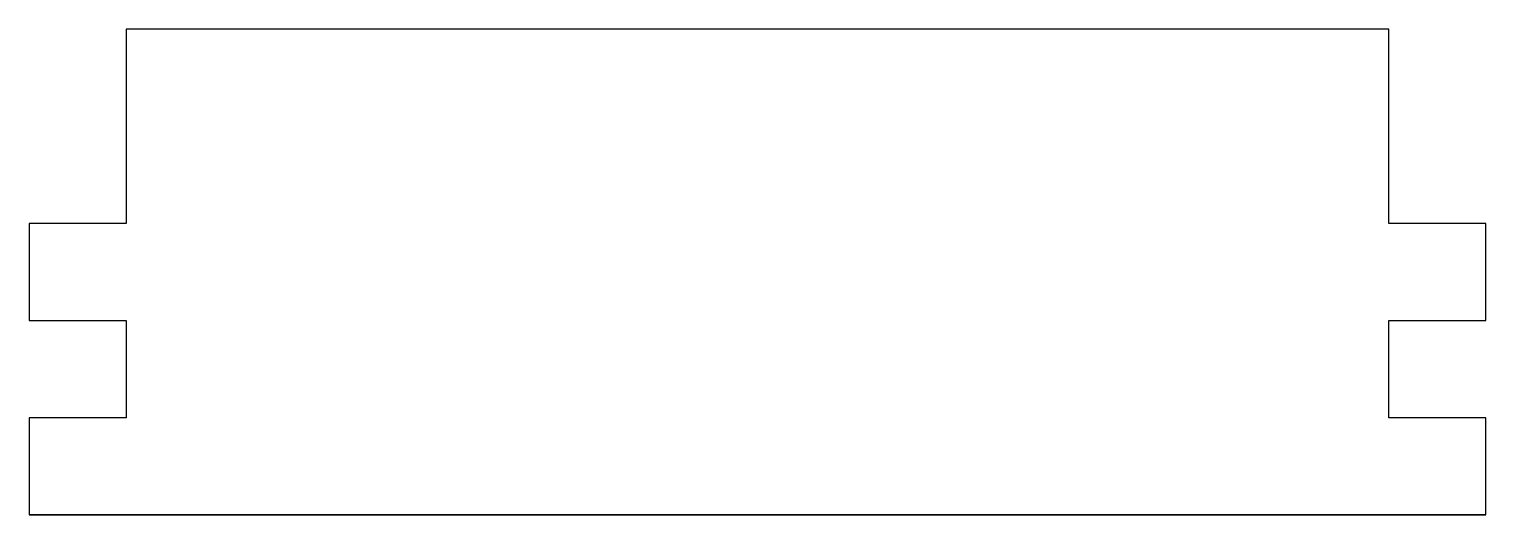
# Model space of a CAD drawing. Header units: millimetres. Extents: x -4 to 56, y 0 to 20.
import ezdxf

# ---------------------------------------------------------------- set-up
doc = ezdxf.new("R2010")
doc.units = ezdxf.units.MM

msp = doc.modelspace()

# ---------------------------------------------------------------- linework, layer by layer
for p, q in [((0, 20), (0, 12)), ((52, 20), (0, 20)), ((52, 20, 4), (0, 20, 4)), ((0, 20, 4), (0, 12, 4)), ((0, 20), (0, 12)), ((0, 20, 4), (0, 12, 4)), ((0, 20), (0, 20, 4)), ((52, 20), (0, 20)), ((0, 20), (0, 20, 4)), ((52, 20, 4), (0, 20, 4)), ((52, 12), (52, 20)), ((52, 12, 4), (52, 20, 4)), ((52, 20), (52, 20, 4)), ((52, 12), (52, 20)), ((52, 20), (52, 20, 4)), ((52, 12, 4), (52, 20, 4)), ((-4, 12), (-4, 8)), ((0, 12), (-4, 12)), ((0, 12, 4), (-4, 12, 4)), ((-4, 12, 4), (-4, 8, 4)), ((-4, 12), (-4, 12, 4)), ((-4, 12), (-4, 8)), ((-4, 12, 4), (-4, 8, 4)), ((0, 12), (-4, 12)), ((-4, 12), (-4, 12, 4)), ((0, 12, 4), (-4, 12, 4)), ((0, 12, 4), (0, 12)), ((0, 12, 4), (0, 12)), ((56, 12), (52, 12)), ((56, 12, 4), (52, 12, 4)), ((52, 12), (52, 12, 4)), ((56, 12), (52, 12)), ((52, 12), (52, 12, 4)), ((56, 12, 4), (52, 12, 4)), ((56, 8), (56, 12)), ((56, 8, 4), (56, 12, 4)), ((56, 12), (56, 12, 4)), ((56, 8), (56, 12)), ((56, 12), (56, 12, 4)), ((56, 8, 4), (56, 12, 4)), ((-4, 8), (0, 8)), ((-4, 8, 4), (0, 8, 4)), ((-4, 8), (0, 8)), ((-4, 8, 4), (0, 8, 4)), ((-4, 8), (-4, 8, 4)), ((-4, 8), (-4, 8, 4)), ((0, 8), (0, 4)), ((0, 8, 4), (0, 4, 4)), ((0, 8), (0, 4)), ((0, 8, 4), (0, 4, 4)), ((0, 8), (0, 8, 4)), ((0, 8), (0, 8, 4)), ((52, 8), (56, 8)), ((52, 4), (52, 8)), ((52, 4, 4), (52, 8, 4)), ((52, 8, 4), (56, 8, 4)), ((52, 4), (52, 8)), ((52, 8, 4), (52, 8)), ((52, 4, 4), (52, 8, 4)), ((52, 8), (56, 8)), ((52, 8, 4), (56, 8, 4)), ((52, 8, 4), (52, 8)), ((56, 8), (56, 8, 4)), ((56, 8), (56, 8, 4)), ((-4, 4), (-4, 0)), ((0, 4), (-4, 4)), ((0, 4, 4), (-4, 4, 4)), ((-4, 4, 4), (-4, 0, 4)), ((-4, 4), (-4, 4, 4)), ((-4, 4), (-4, 0)), ((-4, 4, 4), (-4, 0, 4)), ((0, 4), (-4, 4)), ((-4, 4), (-4, 4, 4)), ((0, 4, 4), (-4, 4, 4)), ((0, 4, 4), (0, 4)), ((0, 4, 4), (0, 4)), ((56, 4), (52, 4)), ((56, 4, 4), (52, 4, 4)), ((52, 4), (52, 4, 4)), ((56, 4), (52, 4)), ((52, 4), (52, 4, 4)), ((56, 4, 4), (52, 4, 4)), ((56, 0), (56, 4)), ((56, 0, 4), (56, 4, 4)), ((56, 4), (56, 4, 4)), ((56, 0), (56, 4)), ((56, 4), (56, 4, 4)), ((56, 0, 4), (56, 4, 4)), ((-4, 0), (56, 0)), ((56, 0, 4), (-4, 0, 4)), ((-4, 0), (-4, 0, 4)), ((-4, 0), (56, 0)), ((56, 0, 4), (-4, 0, 4)), ((-4, 0), (-4, 0, 4)), ((56, 0), (56, 0, 4)), ((56, 0), (56, 0, 4))]:
    msp.add_line(p, q)

doc.saveas('drawing.dxf')
